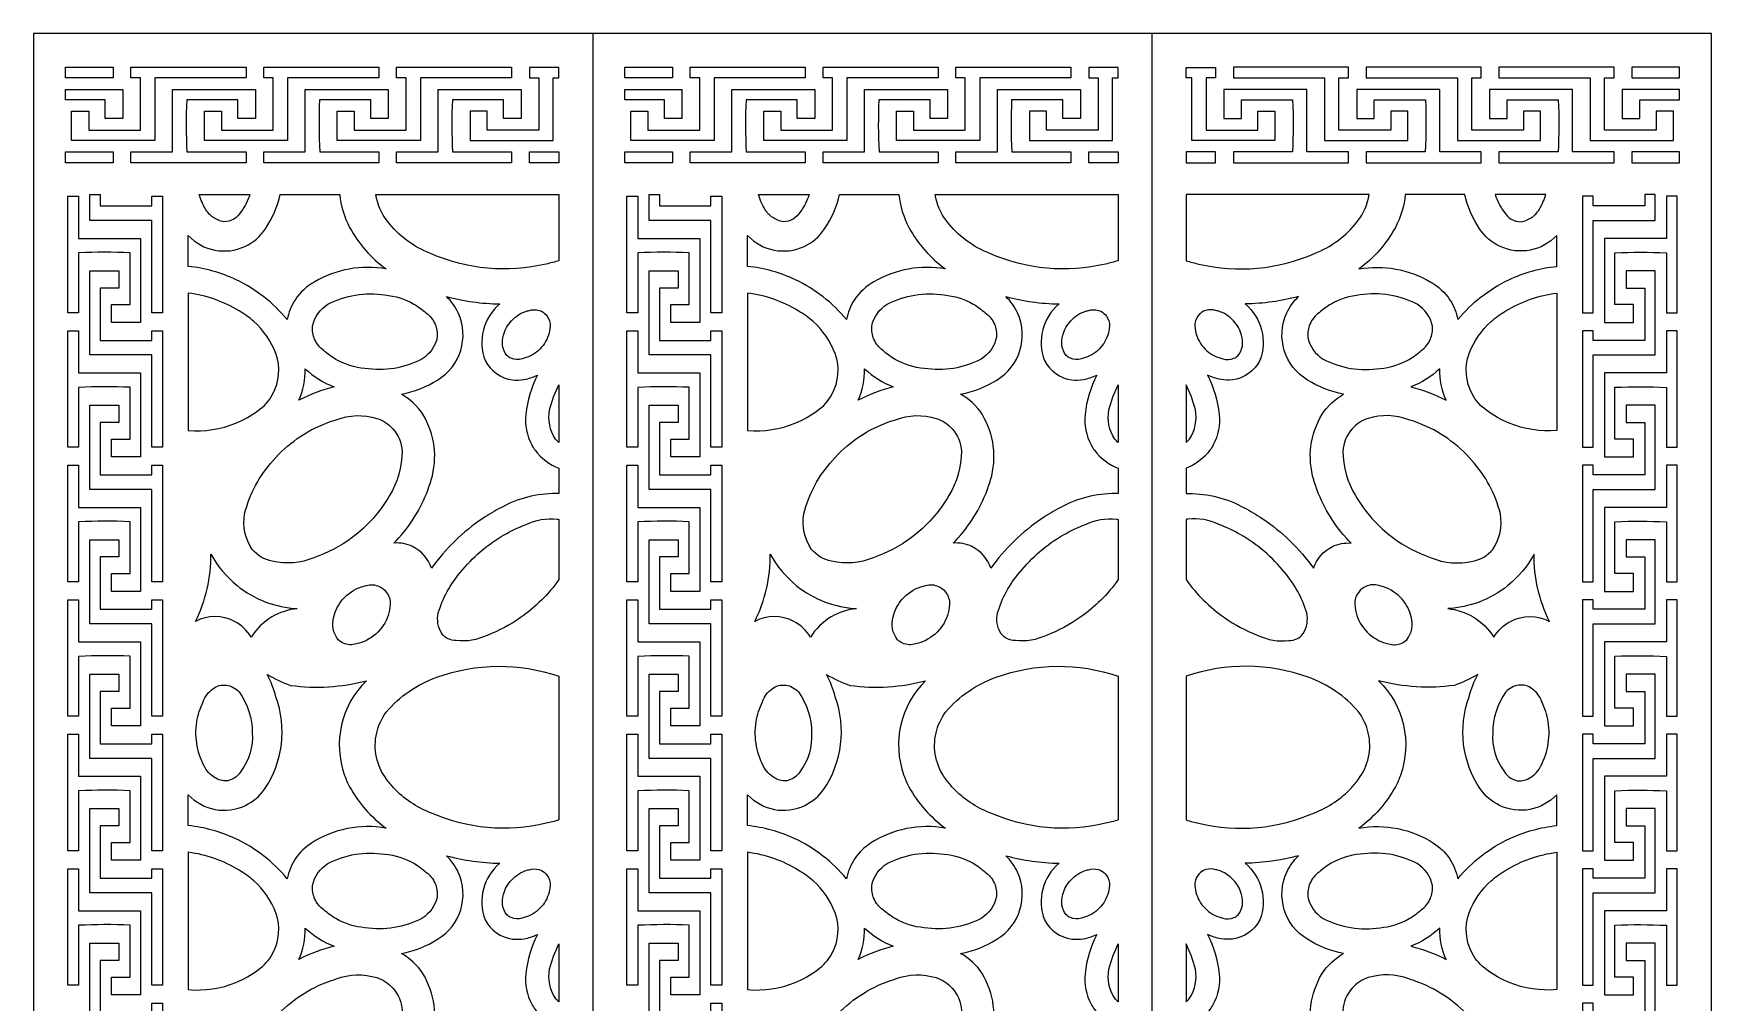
# Model space of a CAD drawing. Header units: millimetres. Extents: x -330 to 660, y -1000 to 1000.
# Drawn here: x -330 to 660, y 428 to 1000 of the extents above; entities that cross this region are included whole.
import ezdxf

# ---------------------------------------------------------------- set-up
doc = ezdxf.new("R2010")
doc.units = ezdxf.units.MM
doc.layers.add('Default', color=70, linetype='Continuous')

msp = doc.modelspace()

# ---------------------------------------------------------------- linework, layer by layer
at = {"layer": 'Default'}
for p, q in [((0, 1000), (0, -1000)), ((330, -1000), (330, 1000))]:
    msp.add_line(p, q, dxfattribs=at)
for points in [[(330, -1000), (660, -1000), (660, 1000), (330, 1000), (0, 1000), (-330, 1000), (-330, -1000), (0, -1000)], [(-311.19, 973.82), (-311.19, 980.26), (-283, 980.26), (-283, 973.82)], [(-194.17, 936.92), (-229.16, 936.92), (-229.16, 954.16), (-219.1, 954.16), (-219.1, 943.05), (-188.6, 943.05), (-188.6, 973.82), (-194.17, 973.82), (-194.17, 980.26), (-126.27, 980.26), (-126.27, 973.82), (-180.11, 973.82), (-180.11, 936.92)], [(18.81, 973.82), (18.81, 980.26), (47, 980.26), (47, 973.82)], [(135.83, 936.92), (100.84, 936.92), (100.84, 954.16), (110.9, 954.16), (110.9, 943.05), (141.4, 943.05), (141.4, 973.82), (135.83, 973.82), (135.83, 980.26), (203.73, 980.26), (203.73, 973.82), (149.89, 973.82), (149.89, 936.92)], [(524.17, 936.92), (559.16, 936.92), (559.16, 954.16), (549.1, 954.16), (549.1, 943.05), (518.6, 943.05), (518.6, 973.82), (524.17, 973.82), (524.17, 980.26), (456.27, 980.26), (456.27, 973.82), (510.11, 973.82), (510.11, 936.92)], [(641.19, 973.82), (641.19, 980.26), (613, 980.26), (613, 973.82)], [(-37.44, 980), (-37.44, 973.82), (-31.87, 973.82), (-31.87, 943.05), (-62.37, 943.05), (-62.37, 954.16), (-72.43, 954.16), (-72.43, 936.92), (-37.44, 936.92), (-23.38, 936.92), (-23.38, 973.82), (-20, 973.82), (-20, 980)], [(292.56, 980), (292.56, 973.82), (298.13, 973.82), (298.13, 943.05), (267.63, 943.05), (267.63, 954.16), (257.57, 954.16), (257.57, 936.92), (292.56, 936.92), (306.62, 936.92), (306.62, 973.82), (310, 973.82), (310, 980)], [(367.44, 980), (367.44, 973.82), (361.87, 973.82), (361.87, 943.05), (392.37, 943.05), (392.37, 954.16), (402.43, 954.16), (402.43, 936.92), (367.44, 936.92), (353.38, 936.92), (353.38, 973.82), (350, 973.82), (350, 980)], [(-311.19, 960.89), (-311.19, 967.08), (-277.42, 967.08), (-277.42, 949.79), (-287.77, 949.79), (-287.77, 960.89)], [(18.81, 960.89), (18.81, 967.08), (52.58, 967.08), (52.58, 949.79), (42.23, 949.79), (42.23, 960.89)], [(641.19, 960.89), (641.19, 967.08), (607.42, 967.08), (607.42, 949.79), (617.77, 949.79), (617.77, 960.89)], [(-311.19, 923.64), (-311.19, 930.19), (-283, 930.19), (-283, 923.64)], [(-20, 930.19), (-20, 923.64), (-37.45, 923.64), (-37.45, 930.19)], [(18.81, 923.64), (18.81, 930.19), (47, 930.19), (47, 923.64)], [(310, 930.19), (310, 923.64), (292.55, 923.64), (292.55, 930.19)], [(350, 930.19), (350, 923.64), (367.45, 923.64), (367.45, 930.19)], [(641.19, 923.64), (641.19, 930.19), (613, 930.19), (613, 923.64)], [(-290.69, 905.12), (-290.69, 898.33), (-260.31, 898.33), (-260.31, 903.97), (-253.95, 903.97), (-253.95, 835.23), (-260.31, 835.22), (-260.31, 889.74), (-296.75, 889.74), (-296.75, 905.12)], [(39.31, 905.12), (39.31, 898.33), (69.69, 898.33), (69.69, 903.97), (76.05, 903.97), (76.05, 835.23), (69.69, 835.22), (69.69, 889.74), (33.25, 889.74), (33.25, 905.12)], [(620.69, 905.12), (620.69, 898.33), (590.31, 898.33), (590.31, 903.97), (583.95, 903.97), (583.95, 835.23), (590.31, 835.22), (590.31, 889.74), (626.75, 889.74), (626.75, 905.12)], [(-296.75, 824.63), (-296.75, 860.05), (-279.73, 860.05), (-279.73, 849.87), (-290.69, 849.87), (-290.69, 818.98), (-260.31, 818.98), (-260.31, 824.63), (-253.95, 824.63), (-253.95, 755.89), (-260.31, 755.88), (-260.31, 810.39), (-296.75, 810.39)], [(33.25, 824.63), (33.25, 860.05), (50.27, 860.05), (50.27, 849.87), (39.31, 849.87), (39.31, 818.98), (69.69, 818.98), (69.69, 824.63), (76.05, 824.63), (76.05, 755.89), (69.69, 755.88), (69.69, 810.39), (33.25, 810.39)], [(626.75, 824.63), (626.75, 860.05), (609.73, 860.05), (609.73, 849.87), (620.69, 849.87), (620.69, 818.98), (590.31, 818.98), (590.31, 824.63), (583.95, 824.63), (583.95, 755.89), (590.31, 755.88), (590.31, 810.39), (626.75, 810.39)], [(-290.69, 739.64), (-260.31, 739.64), (-260.31, 745.29), (-253.95, 745.29), (-253.95, 676.54), (-260.31, 676.54), (-260.31, 731.06), (-296.75, 731.05), (-296.75, 780.71), (-279.73, 780.71), (-279.73, 770.53), (-290.69, 770.53)], [(39.31, 739.64), (69.69, 739.64), (69.69, 745.29), (76.05, 745.29), (76.05, 676.54), (69.69, 676.54), (69.69, 731.06), (33.25, 731.05), (33.25, 780.71), (50.27, 780.71), (50.27, 770.53), (39.31, 770.53)], [(620.69, 739.64), (590.31, 739.64), (590.31, 745.29), (583.95, 745.29), (583.95, 676.54), (590.31, 676.54), (590.31, 731.06), (626.75, 731.05), (626.75, 780.71), (609.73, 780.71), (609.73, 770.53), (620.69, 770.53)], [(-290.69, 660.3), (-260.31, 660.3), (-260.31, 665.95), (-253.95, 665.95), (-253.95, 597.2), (-260.31, 597.2), (-260.31, 651.71), (-296.75, 651.71), (-296.75, 701.37), (-279.73, 701.37), (-279.73, 691.19), (-290.69, 691.19)], [(39.31, 660.3), (69.69, 660.3), (69.69, 665.95), (76.05, 665.95), (76.05, 597.2), (69.69, 597.2), (69.69, 651.71), (33.25, 651.71), (33.25, 701.37), (50.27, 701.37), (50.27, 691.19), (39.31, 691.19)], [(620.69, 660.3), (590.31, 660.3), (590.31, 665.95), (583.95, 665.95), (583.95, 597.2), (590.31, 597.2), (590.31, 651.71), (626.75, 651.71), (626.75, 701.37), (609.73, 701.37), (609.73, 691.19), (620.69, 691.19)], [(-290.69, 580.96), (-260.31, 580.96), (-260.31, 586.61), (-253.95, 586.61), (-253.95, 517.86), (-260.31, 517.86), (-260.31, 572.37), (-296.75, 572.37), (-296.75, 622.03), (-279.73, 622.03), (-279.73, 611.85), (-290.69, 611.85)], [(39.31, 580.96), (69.69, 580.96), (69.69, 586.61), (76.05, 586.61), (76.05, 517.86), (69.69, 517.86), (69.69, 572.37), (33.25, 572.37), (33.25, 622.03), (50.27, 622.03), (50.27, 611.85), (39.31, 611.85)], [(620.69, 580.96), (590.31, 580.96), (590.31, 586.61), (583.95, 586.61), (583.95, 517.86), (590.31, 517.86), (590.31, 572.37), (626.75, 572.37), (626.75, 622.03), (609.73, 622.03), (609.73, 611.85), (620.69, 611.85)], [(-296.75, 507.26), (-296.75, 542.69), (-279.73, 542.69), (-279.73, 532.5), (-290.69, 532.5), (-290.69, 501.62), (-260.31, 501.62), (-260.31, 507.26), (-253.95, 507.26), (-253.95, 438.52), (-260.31, 438.52), (-260.31, 493.03), (-296.75, 493.03)], [(33.25, 507.26), (33.25, 542.69), (50.27, 542.69), (50.27, 532.5), (39.31, 532.5), (39.31, 501.62), (69.69, 501.62), (69.69, 507.26), (76.05, 507.26), (76.05, 438.52), (69.69, 438.52), (69.69, 493.03), (33.25, 493.03)], [(626.75, 507.26), (626.75, 542.69), (609.73, 542.69), (609.73, 532.5), (620.69, 532.5), (620.69, 501.62), (590.31, 501.62), (590.31, 507.26), (583.95, 507.26), (583.95, 438.52), (590.31, 438.52), (590.31, 493.03), (626.75, 493.03)], [(-290.69, 422.28), (-260.31, 422.28), (-260.31, 427.92), (-253.95, 427.92), (-253.95, 359.18), (-260.31, 359.17), (-260.31, 413.69), (-296.75, 413.69), (-296.75, 463.35), (-279.73, 463.35), (-279.73, 453.16), (-290.69, 453.16)], [(39.31, 422.28), (69.69, 422.28), (69.69, 427.92), (76.05, 427.92), (76.05, 359.18), (69.69, 359.17), (69.69, 413.69), (33.25, 413.69), (33.25, 463.35), (50.27, 463.35), (50.27, 453.16), (39.31, 453.16)], [(620.69, 422.28), (590.31, 422.28), (590.31, 427.92), (583.95, 427.92), (583.95, 359.18), (590.31, 359.17), (590.31, 413.69), (626.75, 413.69), (626.75, 463.35), (609.73, 463.35), (609.73, 453.16), (620.69, 453.16)]]:
    msp.add_lwpolyline(points, close=True, dxfattribs=at)
for points in [[(-258.47, 936.92), (-307.52, 936.92, -0.000562), (-307.53, 954.16), (-297.47, 954.16), (-297.47, 943.05), (-266.96, 943.05), (-266.96, 973.82), (-272.54, 973.82), (-272.54, 980.26), (-204.64, 980.26), (-204.64, 973.82), (-258.47, 973.82)], [(-101.75, 936.92), (-150.79, 936.92, -0.000562), (-150.8, 954.16), (-140.74, 954.16), (-140.74, 943.05), (-110.23, 943.05), (-110.23, 973.82), (-115.81, 973.82), (-115.81, 980.26), (-47.91, 980.26), (-47.91, 973.82), (-101.74, 973.82)], [(71.53, 936.92), (22.48, 936.92, -0.000562), (22.47, 954.16), (32.53, 954.16), (32.53, 943.05), (63.04, 943.05), (63.04, 973.82), (57.46, 973.82), (57.46, 980.26), (125.36, 980.26), (125.36, 973.82), (71.53, 973.82)], [(228.25, 936.92), (179.21, 936.92, -0.000562), (179.2, 954.16), (189.26, 954.16), (189.26, 943.05), (219.77, 943.05), (219.77, 973.82), (214.19, 973.82), (214.19, 980.26), (282.09, 980.26), (282.09, 973.82), (228.26, 973.82)], [(431.75, 936.92), (480.79, 936.92, 0.000562), (480.8, 954.16), (470.74, 954.16), (470.74, 943.05), (440.23, 943.05), (440.23, 973.82), (445.81, 973.82), (445.81, 980.26), (377.91, 980.26), (377.91, 973.82), (431.74, 973.82)], [(588.47, 936.92), (637.52, 936.92, 0.000562), (637.53, 954.16), (627.47, 954.16), (627.47, 943.05), (596.96, 943.05), (596.96, 973.82), (602.54, 973.82), (602.54, 980.26), (534.64, 980.26), (534.64, 973.82), (588.47, 973.82)], [(-272.54, 930.19), (-248.01, 930.19), (-248.01, 967.08), (-199.06, 967.08, -0.000244), (-199.06, 949.79), (-209.4, 949.79), (-209.4, 960.89), (-239.62, 960.89, 0.023609), (-239.52, 930.19), (-204.64, 930.19), (-204.64, 923.64), (-272.54, 923.64)], [(-194.17, 930.19), (-169.65, 930.19), (-169.65, 967.08), (-120.69, 967.08), (-120.69, 949.79), (-131.04, 949.79), (-131.04, 960.89), (-161.26, 960.89, 0.023109), (-161.16, 930.19), (-126.27, 930.19), (-126.27, 923.64), (-194.17, 923.64)], [(-115.81, 930.19), (-91.29, 930.19), (-91.29, 967.08), (-42.33, 967.08), (-42.33, 949.79), (-52.68, 949.79), (-52.68, 960.89), (-82.89, 960.89, 0.023109), (-82.8, 930.19), (-47.91, 930.19), (-47.91, 923.64), (-115.81, 923.64)], [(57.46, 930.19), (81.99, 930.19), (81.99, 967.08), (130.94, 967.08, -0.000244), (130.94, 949.79), (120.6, 949.79), (120.6, 960.89), (90.38, 960.89, 0.023609), (90.48, 930.19), (125.36, 930.19), (125.36, 923.64), (57.46, 923.64)], [(135.83, 930.19), (160.35, 930.19), (160.35, 967.08), (209.31, 967.08), (209.31, 949.79), (198.96, 949.79), (198.96, 960.89), (168.74, 960.89, 0.023109), (168.84, 930.19), (203.73, 930.19), (203.73, 923.64), (135.83, 923.64)], [(214.19, 930.19), (238.71, 930.19), (238.71, 967.08), (287.67, 967.08), (287.67, 949.79), (277.32, 949.79), (277.32, 960.89), (247.11, 960.89, 0.023109), (247.2, 930.19), (282.09, 930.19), (282.09, 923.64), (214.19, 923.64)], [(445.81, 930.19), (421.29, 930.19), (421.29, 967.08), (372.33, 967.08), (372.33, 949.79), (382.68, 949.79), (382.68, 960.89), (412.89, 960.89, -0.023109), (412.8, 930.19), (377.91, 930.19), (377.91, 923.64), (445.81, 923.64)], [(524.17, 930.19), (499.65, 930.19), (499.65, 967.08), (450.69, 967.08), (450.69, 949.79), (461.04, 949.79), (461.04, 960.89), (491.26, 960.89, -0.023109), (491.16, 930.19), (456.27, 930.19), (456.27, 923.64), (524.17, 923.64)], [(602.54, 930.19), (578.01, 930.19), (578.01, 967.08), (529.06, 967.08, 0.000244), (529.06, 949.79), (539.4, 949.79), (539.4, 960.89), (569.62, 960.89, -0.023609), (569.52, 930.19), (534.64, 930.19), (534.64, 923.64), (602.54, 923.64)], [(-303.4, 903.97), (-303.4, 879.14), (-266.96, 879.14), (-266.96, 829.58), (-284.04, 829.58), (-284.04, 840.05), (-273.08, 840.05), (-273.08, 870.65, 0.024201), (-303.4, 870.55), (-303.4, 835.22), (-309.87, 835.22), (-309.87, 903.97)], [(-149.37, 905.12, 0.097522), (-143.52, 885.54, 0.109708), (-122.02, 861.17, 0.175222), (-164.13, 853.58, 0.123349), (-175.73, 842.77, 0.095478), (-180.37, 831.29, 0.110371), (-210.44, 854.73, 0.084961), (-238.69, 862.64), (-238.69, 880.9, 0.325309), (-205.27, 874.41, 0.137458), (-193.23, 884.81, 0.095642), (-184.49, 905.12)], [(-202.39, 905.12, -0.086081), (-207.56, 894.92, -0.138406), (-211.84, 890.5, -0.136094), (-217.64, 888.98, -0.108409), (-223.89, 891.48, -0.100596), (-228.32, 896.02, -0.060097), (-232.35, 905.12)], [(-20, 905.12), (-20, 866, -0.022968), (-27.56, 864, -0.163455), (-95.72, 870.23, -0.138062), (-121.17, 889.27, -0.133001), (-128.03, 905.12)], [(26.6, 903.97), (26.6, 879.14), (63.04, 879.14), (63.04, 829.58), (45.96, 829.58), (45.96, 840.05), (56.92, 840.05), (56.92, 870.65, 0.024201), (26.6, 870.55), (26.6, 835.22), (20.13, 835.22), (20.13, 903.97)], [(180.63, 905.12, 0.097522), (186.48, 885.54, 0.109708), (207.98, 861.17, 0.175222), (165.87, 853.58, 0.123349), (154.27, 842.77, 0.095478), (149.63, 831.29, 0.110371), (119.56, 854.73, 0.084961), (91.31, 862.64), (91.31, 880.9, 0.325309), (124.73, 874.41, 0.137458), (136.77, 884.81, 0.095642), (145.51, 905.12)], [(127.61, 905.12, -0.086081), (122.44, 894.92, -0.138406), (118.16, 890.5, -0.136094), (112.36, 888.98, -0.108409), (106.11, 891.48, -0.100596), (101.68, 896.02, -0.060097), (97.65, 905.12)], [(310, 905.12), (310, 866, -0.022968), (302.44, 864, -0.163455), (234.28, 870.23, -0.138062), (208.83, 889.27, -0.133001), (201.97, 905.12)], [(350, 905.12), (350, 866, 0.022968), (357.56, 864, 0.163455), (425.72, 870.23, 0.138062), (451.17, 889.27, 0.133001), (458.03, 905.12)], [(479.37, 905.12, -0.097522), (473.52, 885.54, -0.109708), (452.02, 861.17, -0.175222), (494.13, 853.58, -0.123349), (505.73, 842.77, -0.095478), (510.37, 831.29, -0.110371), (540.44, 854.73, -0.084961), (568.69, 862.64), (568.69, 880.9, -0.325309), (535.27, 874.41, -0.137458), (523.23, 884.81, -0.095642), (514.49, 905.12)], [(532.39, 905.12, 0.086081), (537.56, 894.92, 0.138406), (541.84, 890.5, 0.136094), (547.64, 888.98, 0.108409), (553.89, 891.48, 0.100596), (558.32, 896.02, 0.060097), (562.35, 905.12)], [(633.4, 903.97), (633.4, 879.14), (596.96, 879.14), (596.96, 829.58), (614.04, 829.58), (614.04, 840.05), (603.08, 840.05), (603.08, 870.65, -0.024201), (633.4, 870.55), (633.4, 835.22), (639.87, 835.22), (639.87, 903.97)], [(-238.69, 846.9), (-238.69, 765.87, 0.119613), (-210.61, 770.13, 0.062164), (-197.52, 777.51, 0.112584), (-188.94, 787.09, 0.215576), (-187.01, 811.15, 0.119026), (-200.02, 830.06, 0.055363), (-208.77, 836.31, 0.107815)], [(-91.81, 820.86, -0.204599), (-100.91, 807.9, -0.159774), (-134.47, 802.39, -0.109378), (-151.58, 807.77, -0.052893), (-158.73, 812.96, -0.138125), (-164.16, 819.65, -0.122464), (-165.43, 827.31, -0.204599), (-156.34, 840.28, -0.159774), (-122.78, 845.79, -0.109378), (-105.67, 840.41, -0.052893), (-98.52, 835.22, -0.138125), (-93.08, 828.53, -0.122464)], [(-20, 743.58), (-20, 728.56, 0.0157), (-21.67, 728.61, 0.124984), (-54.3, 720.25, 0.023801), (-64.83, 713.92, 0.09042), (-95.24, 684.5, 0.205359), (-106.35, 697.31, 0.134163), (-117.41, 699.37, 0.099926), (-98.19, 728.5, 0.020107), (-95.33, 736.67, 0.21203), (-100.29, 775.37, 0.112092), (-112.98, 787.29, 0.100049), (-91.66, 795.56, 0.38148), (-79.4, 835.15, 0.097639), (-86.35, 844.83, 0.060149), (-54.91, 840.46, 0.321257), (-63.47, 807.04, 0.249706), (-47.38, 795.7, 0.067902), (-40.64, 795.91, 0.068752), (-32.58, 798.41, 0.102134), (-39.49, 775.27, 0.15488), (-35.98, 757.27, 0.035676), (-33.99, 754.1, 0.14488)], [(91.31, 846.9), (91.31, 765.87, 0.119613), (119.39, 770.13, 0.062164), (132.48, 777.51, 0.112584), (141.06, 787.09, 0.215576), (142.99, 811.15, 0.119026), (129.98, 830.06, 0.055363), (121.23, 836.31, 0.107815)], [(238.19, 820.86, -0.204599), (229.09, 807.9, -0.159774), (195.53, 802.39, -0.109378), (178.42, 807.77, -0.052893), (171.27, 812.96, -0.138125), (165.84, 819.65, -0.122464), (164.57, 827.31, -0.204599), (173.66, 840.28, -0.159774), (207.22, 845.79, -0.109378), (224.33, 840.41, -0.052893), (231.48, 835.22, -0.138125), (236.92, 828.53, -0.122464)], [(310, 743.58), (310, 728.56, 0.0157), (308.33, 728.61, 0.124984), (275.7, 720.25, 0.023801), (265.17, 713.92, 0.09042), (234.76, 684.5, 0.205359), (223.65, 697.31, 0.134163), (212.59, 699.37, 0.099926), (231.81, 728.5, 0.020107), (234.67, 736.67, 0.21203), (229.71, 775.37, 0.112092), (217.02, 787.29, 0.100049), (238.34, 795.56, 0.38148), (250.6, 835.15, 0.097639), (243.65, 844.83, 0.060149), (275.09, 840.46, 0.321257), (266.53, 807.04, 0.249706), (282.62, 795.7, 0.067902), (289.36, 795.91, 0.068752), (297.42, 798.41, 0.102134), (290.51, 775.27, 0.15488), (294.02, 757.27, 0.035676), (296.01, 754.1, 0.14488)], [(350, 743.58), (350, 728.56, -0.0157), (351.67, 728.61, -0.124984), (384.3, 720.25, -0.023801), (394.83, 713.92, -0.09042), (425.24, 684.5, -0.205359), (436.35, 697.31, -0.134163), (447.41, 699.37, -0.099926), (428.19, 728.5, -0.020107), (425.33, 736.67, -0.21203), (430.29, 775.37, -0.112092), (442.98, 787.29, -0.100049), (421.66, 795.56, -0.38148), (409.4, 835.15, -0.097639), (416.35, 844.83, -0.060149), (384.91, 840.46, -0.321257), (393.47, 807.04, -0.249706), (377.38, 795.7, -0.067902), (370.64, 795.91, -0.068752), (362.58, 798.41, -0.102134), (369.49, 775.27, -0.15488), (365.98, 757.27, -0.035676), (363.99, 754.1, -0.14488)], [(421.81, 820.86, 0.204599), (430.91, 807.9, 0.159774), (464.47, 802.39, 0.109378), (481.58, 807.77, 0.052893), (488.73, 812.96, 0.138125), (494.16, 819.65, 0.122464), (495.43, 827.31, 0.204599), (486.34, 840.28, 0.159774), (452.78, 845.79, 0.109378), (435.67, 840.41, 0.052893), (428.52, 835.22, 0.138125), (423.08, 828.53, 0.122464)], [(568.69, 846.9), (568.69, 765.87, -0.119613), (540.61, 770.13, -0.062164), (527.52, 777.51, -0.112584), (518.94, 787.09, -0.215576), (517.01, 811.15, -0.119026), (530.02, 830.06, -0.055363), (538.77, 836.31, -0.107815)], [(-50.77, 810.06, -0.246004), (-52.73, 822.04, -0.118565), (-48.04, 830.51, -0.136412), (-38.77, 836.31, -0.032303), (-36.22, 836.9, -0.166266), (-30.34, 836.13, -0.119716), (-26.98, 833.3, -0.16796), (-25.16, 827.4, -0.129651), (-28.6, 817.12, -0.134121), (-36.87, 809.79, -0.062317), (-41.74, 808.1, -0.188022), (-48.24, 808.39, -0.084207)], [(279.23, 810.06, -0.246004), (277.27, 822.04, -0.118565), (281.96, 830.51, -0.136412), (291.23, 836.31, -0.032303), (293.78, 836.9, -0.166266), (299.66, 836.13, -0.119716), (303.02, 833.3, -0.16796), (304.84, 827.4, -0.129651), (301.4, 817.12, -0.134121), (293.13, 809.79, -0.062317), (288.26, 808.1, -0.188022), (281.76, 808.39, -0.084207)], [(380.77, 810.06, 0.246004), (382.73, 822.04, 0.118565), (378.04, 830.51, 0.136412), (368.77, 836.31, 0.032303), (366.22, 836.9, 0.166266), (360.34, 836.13, 0.119716), (356.98, 833.3, 0.16796), (355.16, 827.4, 0.129651), (358.6, 817.12, 0.134121), (366.87, 809.79, 0.062317), (371.74, 808.1, 0.188022), (378.24, 808.39, 0.084207)], [(-303.4, 824.63), (-303.4, 799.8), (-266.96, 799.8), (-266.96, 750.24), (-284.04, 750.24), (-284.04, 760.71), (-273.08, 760.71), (-273.08, 791.3, 0.023688), (-303.4, 791.21), (-303.4, 755.89), (-309.87, 755.89), (-309.87, 824.63)], [(26.6, 824.63), (26.6, 799.8), (63.04, 799.8), (63.04, 750.24), (45.96, 750.24), (45.96, 760.71), (56.92, 760.71), (56.92, 791.3, 0.023688), (26.6, 791.21), (26.6, 755.89), (20.13, 755.89), (20.13, 824.63)], [(633.4, 824.63), (633.4, 799.8), (596.96, 799.8), (596.96, 750.24), (614.04, 750.24), (614.04, 760.71), (603.08, 760.71), (603.08, 791.3, -0.023688), (633.4, 791.21), (633.4, 755.89), (639.87, 755.89), (639.87, 824.63)], [(-169.72, 802.2, 0.093928), (-152.71, 791.51, 0.060411), (-173.4, 783.7, 0.10978)], [(160.28, 802.2, 0.093928), (177.29, 791.51, 0.060411), (156.6, 783.7, 0.10978)], [(499.72, 802.2, -0.093928), (482.71, 791.51, -0.060411), (503.4, 783.7, -0.10978)], [(-20, 792.82), (-20, 758.74, -0.043682), (-22.05, 760.75, -0.194576), (-25.54, 778.02, -0.053209)], [(310, 792.82), (310, 758.74, -0.043682), (307.95, 760.75, -0.194576), (304.46, 778.02, -0.053209)], [(350, 792.82), (350, 758.74, 0.043682), (352.05, 760.75, 0.194576), (355.54, 778.02, 0.053209)], [(-200.99, 695.64, -0.197036), (-205.46, 716.67, -0.126013), (-188.66, 748.05, -0.123202), (-157.35, 770.14, -0.019973), (-151.37, 772.18, -0.166686), (-127.46, 772.95, -0.134013), (-117.99, 766.78, -0.167125), (-112.52, 753.63, -0.131199), (-119.89, 727.42, -0.101433), (-142.06, 702.59, -0.07792), (-164.61, 690.73, -0.157942), (-189.15, 688.67, -0.171584)], [(129.01, 695.64, -0.197036), (124.54, 716.67, -0.126013), (141.34, 748.05, -0.123202), (172.65, 770.14, -0.019973), (178.63, 772.18, -0.166686), (202.54, 772.95, -0.134013), (212.01, 766.78, -0.167125), (217.48, 753.63, -0.131199), (210.11, 727.42, -0.101433), (187.94, 702.59, -0.07792), (165.39, 690.73, -0.157942), (140.85, 688.67, -0.171584)], [(530.99, 695.64, 0.197036), (535.46, 716.67, 0.126013), (518.66, 748.05, 0.123202), (487.35, 770.14, 0.019973), (481.37, 772.18, 0.166686), (457.46, 772.95, 0.134013), (447.99, 766.78, 0.167125), (442.52, 753.63, 0.131199), (449.89, 727.42, 0.101433), (472.06, 702.59, 0.07792), (494.61, 690.73, 0.157942), (519.15, 688.67, 0.171584)], [(-303.4, 745.29), (-303.4, 720.46), (-266.96, 720.46), (-266.96, 670.9), (-284.04, 670.9), (-284.04, 681.37), (-273.08, 681.37), (-273.08, 711.97, 0.024201), (-303.4, 711.86), (-303.4, 676.54), (-309.87, 676.54), (-309.87, 745.29)], [(26.6, 745.29), (26.6, 720.46), (63.04, 720.46), (63.04, 670.9), (45.96, 670.9), (45.96, 681.37), (56.92, 681.37), (56.92, 711.97, 0.024201), (26.6, 711.86), (26.6, 676.54), (20.13, 676.54), (20.13, 745.29)], [(633.4, 745.29), (633.4, 720.46), (596.96, 720.46), (596.96, 670.9), (614.04, 670.9), (614.04, 681.37), (603.08, 681.37), (603.08, 711.97, -0.024201), (633.4, 711.86), (633.4, 676.54), (639.87, 676.54), (639.87, 745.29)], [(-20, 713.36), (-20, 677.79, -0.085662), (-42.6, 655.45, -0.060602), (-62.42, 644.92, -0.139255), (-80.68, 641.83, -0.223493), (-89.2, 645.93, -0.190669), (-91.21, 658.17, -0.103566), (-78.13, 682.13, -0.093042), (-52.27, 704.25, -0.038728), (-39.4, 710.38, -0.139255), (-21.13, 713.47, -0.02476)], [(310, 713.36), (310, 677.79, -0.085662), (287.4, 655.45, -0.060602), (267.58, 644.92, -0.139255), (249.32, 641.83, -0.223493), (240.8, 645.93, -0.190669), (238.79, 658.17, -0.103566), (251.87, 682.13, -0.093042), (277.73, 704.25, -0.038728), (290.6, 710.38, -0.139255), (308.87, 713.47, -0.02476)], [(350, 713.36), (350, 677.79, 0.085662), (372.6, 655.45, 0.060602), (392.42, 644.92, 0.139255), (410.68, 641.83, 0.223493), (419.2, 645.93, 0.190669), (421.21, 658.17, 0.103566), (408.13, 682.13, 0.093042), (382.27, 704.25, 0.038728), (369.4, 710.38, 0.139255), (351.13, 713.47, 0.02476)], [(-201.66, 643.91, 0.13755), (-211.43, 653.17, 0.247223), (-234.46, 653.19, 0.118746), (-225.35, 692.82, 0.097161), (-209.95, 674.39, 0.08044), (-192.88, 664.57, 0.076976), (-174.47, 660.69, 0.110323), (-189.44, 655.79, 0.117684)], [(128.34, 643.91, 0.13755), (118.57, 653.17, 0.247223), (95.54, 653.19, 0.118746), (104.65, 692.82, 0.097161), (120.05, 674.39, 0.08044), (137.12, 664.57, 0.076976), (155.53, 660.69, 0.110323), (140.56, 655.79, 0.117684)], [(531.66, 643.91, -0.13755), (541.43, 653.17, -0.247223), (564.46, 653.19, -0.118746), (555.35, 692.82, -0.097161), (539.95, 674.39, -0.08044), (522.88, 664.57, -0.076976), (504.47, 660.69, -0.110323), (519.44, 655.79, -0.117684)], [(-150.26, 642.34, -0.23898), (-152.89, 655.77, -0.117262), (-147.47, 666.21, -0.134866), (-136.44, 673.62, -0.028769), (-133.68, 674.37, -0.17915), (-126.05, 673.78, -0.119633), (-121.92, 670.5, -0.175122), (-119.53, 663.14, -0.129734), (-123.66, 650.79, -0.134211), (-133.6, 641.99, -0.06215), (-139.43, 639.98, -0.188143), (-147.23, 640.33, -0.084089)], [(179.74, 642.34, -0.23898), (177.11, 655.77, -0.117262), (182.53, 666.21, -0.134866), (193.56, 673.62, -0.028769), (196.32, 674.37, -0.17915), (203.95, 673.78, -0.119633), (208.08, 670.5, -0.175122), (210.47, 663.14, -0.129734), (206.34, 650.79, -0.134211), (196.4, 641.99, -0.06215), (190.57, 639.98, -0.188143), (182.77, 640.33, -0.084089)], [(480.26, 642.34, 0.23898), (482.89, 655.77, 0.117262), (477.47, 666.21, 0.134866), (466.44, 673.62, 0.028769), (463.68, 674.37, 0.17915), (456.05, 673.78, 0.119633), (451.92, 670.5, 0.175122), (449.53, 663.14, 0.129734), (453.66, 650.79, 0.134211), (463.6, 641.99, 0.06215), (469.43, 639.98, 0.188143), (477.23, 640.33, 0.084089)], [(-303.4, 665.94), (-303.4, 641.12), (-266.96, 641.12), (-266.96, 591.55), (-284.04, 591.55), (-284.04, 602.02), (-273.08, 602.02), (-273.08, 632.62, 0.023688), (-303.4, 632.52), (-303.4, 597.2), (-309.87, 597.2), (-309.87, 665.95)], [(26.6, 665.94), (26.6, 641.12), (63.04, 641.12), (63.04, 591.55), (45.96, 591.55), (45.96, 602.02), (56.92, 602.02), (56.92, 632.62, 0.023688), (26.6, 632.52), (26.6, 597.2), (20.13, 597.2), (20.13, 665.95)], [(633.4, 665.94), (633.4, 641.12), (596.96, 641.12), (596.96, 591.55), (614.04, 591.55), (614.04, 602.02), (603.08, 602.02), (603.08, 632.62, -0.023688), (633.4, 632.52), (633.4, 597.2), (639.87, 597.2), (639.87, 665.95)], [(-20, 620.9), (-20, 536.02, -0.022968), (-27.56, 534.02, -0.163454), (-95.72, 540.26, -0.114071), (-117.54, 555, -0.021678), (-121.78, 560.08, -0.221012), (-127.52, 587.4, -0.102882), (-121.87, 599.6, -0.133773), (-92.1, 620.22, -0.169097)], [(310, 620.9), (310, 536.02, -0.022968), (302.44, 534.02, -0.163454), (234.28, 540.26, -0.114071), (212.46, 555, -0.021678), (208.22, 560.08, -0.221012), (202.48, 587.4, -0.102882), (208.13, 599.6, -0.133773), (237.9, 620.22, -0.169097)], [(350, 620.9), (350, 536.02, 0.022968), (357.56, 534.02, 0.163454), (425.72, 540.26, 0.114071), (447.54, 555, 0.021678), (451.78, 560.08, 0.221012), (457.52, 587.4, 0.102882), (451.87, 599.6, 0.133773), (422.1, 620.22, 0.169097)], [(-238.69, 532.66), (-238.69, 550.93, 0.328776), (-204.94, 544.59, 0.127439), (-193.71, 554.13, 0.240907), (-187.02, 608.71, 0.065371), (-192.15, 621.83, 0.042669), (-178.32, 615.43, 0.099347), (-133.65, 618.16, 0.293953), (-146.46, 562.23, 0.03455), (-143.52, 555.56, 0.109713), (-122.02, 531.2, 0.186974), (-166.09, 522.36, 0.20471), (-180.37, 501.31, 0.11244), (-211.14, 525.07, 0.082617)], [(-217.64, 559, -0.12794), (-224.87, 562.23, -0.081095), (-228.32, 566.04, -0.175265), (-233.66, 593.89, -0.0751), (-229.89, 605.76, -0.156315), (-224.22, 613.36, -0.069001), (-220.45, 615.33, -0.176693), (-212.14, 614.23, -0.089979), (-208.66, 611.51, -0.15988), (-200.98, 587.32, -0.179232), (-207.56, 564.94, -0.17565), (-213.3, 559.81, -0.099108)], [(91.31, 532.66), (91.31, 550.93, 0.328776), (125.06, 544.59, 0.127439), (136.29, 554.13, 0.240907), (142.98, 608.71, 0.065371), (137.85, 621.83, 0.042669), (151.68, 615.43, 0.099347), (196.35, 618.16, 0.293953), (183.54, 562.23, 0.03455), (186.48, 555.56, 0.109713), (207.98, 531.2, 0.186974), (163.91, 522.36, 0.20471), (149.63, 501.31, 0.11244), (118.86, 525.07, 0.082617)], [(112.36, 559, -0.12794), (105.13, 562.23, -0.081095), (101.68, 566.04, -0.175265), (96.34, 593.89, -0.0751), (100.11, 605.76, -0.156315), (105.78, 613.36, -0.069001), (109.55, 615.33, -0.176693), (117.86, 614.23, -0.089979), (121.34, 611.51, -0.15988), (129.02, 587.32, -0.179232), (122.44, 564.94, -0.17565), (116.7, 559.81, -0.099108)], [(568.69, 532.66), (568.69, 550.93, -0.328776), (534.94, 544.59, -0.127439), (523.71, 554.13, -0.240907), (517.02, 608.71, -0.065371), (522.15, 621.83, -0.042669), (508.32, 615.43, -0.099347), (463.65, 618.16, -0.293953), (476.46, 562.23, -0.03455), (473.52, 555.56, -0.109713), (452.02, 531.2, -0.186974), (496.09, 522.36, -0.20471), (510.37, 501.31, -0.11244), (541.14, 525.07, -0.082617)], [(547.64, 559, 0.12794), (554.87, 562.23, 0.081095), (558.32, 566.04, 0.175265), (563.66, 593.89, 0.0751), (559.89, 605.76, 0.156315), (554.22, 613.36, 0.069001), (550.45, 615.33, 0.176693), (542.14, 614.23, 0.089979), (538.66, 611.51, 0.15988), (530.98, 587.32, 0.179232), (537.56, 564.94, 0.17565), (543.3, 559.81, 0.099108)], [(-303.4, 586.61), (-303.4, 561.78), (-266.96, 561.78), (-266.96, 512.21), (-284.04, 512.21), (-284.04, 522.69), (-273.08, 522.69), (-273.08, 553.28, 0.024201), (-303.4, 553.18), (-303.4, 517.86), (-309.87, 517.86), (-309.87, 586.61)], [(26.6, 586.61), (26.6, 561.78), (63.04, 561.78), (63.04, 512.21), (45.96, 512.21), (45.96, 522.69), (56.92, 522.69), (56.92, 553.28, 0.024201), (26.6, 553.18), (26.6, 517.86), (20.13, 517.86), (20.13, 586.61)], [(633.4, 586.61), (633.4, 561.78), (596.96, 561.78), (596.96, 512.21), (614.04, 512.21), (614.04, 522.69), (603.08, 522.69), (603.08, 553.28, -0.024201), (633.4, 553.18), (633.4, 517.86), (639.87, 517.86), (639.87, 586.61)], [(-238.69, 516.92), (-238.69, 435.89, 0.119613), (-210.61, 440.15, 0.062164), (-197.52, 447.53, 0.112584), (-188.94, 457.11, 0.215576), (-187.01, 481.17, 0.119026), (-200.02, 500.08, 0.055363), (-208.77, 506.34, 0.107815)], [(-91.81, 490.89, -0.204599), (-100.9, 477.92, -0.159774), (-134.46, 472.41, -0.109378), (-151.58, 477.79, -0.052893), (-158.73, 482.98, -0.138125), (-164.16, 489.67, -0.122464), (-165.43, 497.33, -0.204599), (-156.34, 510.3, -0.159774), (-122.78, 515.81, -0.109378), (-105.67, 510.43, -0.052893), (-98.52, 505.24, -0.138125), (-93.08, 498.55, -0.122464)], [(-20, 413.6), (-20, 398.58, 0.015698), (-21.67, 398.63, 0.124984), (-54.3, 390.28, 0.023801), (-64.83, 383.94, 0.09042), (-95.24, 354.52, 0.205359), (-106.35, 367.33, 0.134163), (-117.41, 369.39, 0.099926), (-98.19, 398.53, 0.020107), (-95.33, 406.69, 0.21203), (-100.29, 445.39, 0.112092), (-112.98, 457.31, 0.100049), (-91.66, 465.58, 0.38148), (-79.4, 505.17, 0.097639), (-86.35, 514.85, 0.060149), (-54.91, 510.48, 0.321257), (-63.47, 477.06, 0.249706), (-47.38, 465.72, 0.067902), (-40.64, 465.94, 0.068752), (-32.58, 468.43, 0.102134), (-39.48, 445.29, 0.15488), (-35.98, 427.29, 0.035676), (-33.99, 424.13, 0.144878)], [(91.31, 516.92), (91.31, 435.89, 0.119613), (119.39, 440.15, 0.062164), (132.48, 447.53, 0.112584), (141.06, 457.11, 0.215576), (142.99, 481.17, 0.119026), (129.98, 500.08, 0.055363), (121.23, 506.34, 0.107815)], [(238.19, 490.89, -0.204599), (229.1, 477.92, -0.159774), (195.54, 472.41, -0.109378), (178.42, 477.79, -0.052893), (171.27, 482.98, -0.138125), (165.84, 489.67, -0.122464), (164.57, 497.33, -0.204599), (173.66, 510.3, -0.159774), (207.22, 515.81, -0.109378), (224.33, 510.43, -0.052893), (231.48, 505.24, -0.138125), (236.92, 498.55, -0.122464)], [(310, 413.6), (310, 398.58, 0.015698), (308.33, 398.63, 0.124984), (275.7, 390.28, 0.023801), (265.17, 383.94, 0.09042), (234.76, 354.52, 0.205359), (223.65, 367.33, 0.134163), (212.59, 369.39, 0.099926), (231.81, 398.53, 0.020107), (234.67, 406.69, 0.21203), (229.71, 445.39, 0.112092), (217.02, 457.31, 0.100049), (238.34, 465.58, 0.38148), (250.6, 505.17, 0.097639), (243.65, 514.85, 0.060149), (275.09, 510.48, 0.321257), (266.53, 477.06, 0.249706), (282.62, 465.72, 0.067902), (289.36, 465.94, 0.068752), (297.42, 468.43, 0.102134), (290.52, 445.29, 0.15488), (294.02, 427.29, 0.035676), (296.01, 424.13, 0.144878)], [(350, 413.6), (350, 398.58, -0.015698), (351.67, 398.63, -0.124984), (384.3, 390.28, -0.023801), (394.83, 383.94, -0.09042), (425.24, 354.52, -0.205359), (436.35, 367.33, -0.134163), (447.41, 369.39, -0.099926), (428.19, 398.53, -0.020107), (425.33, 406.69, -0.21203), (430.29, 445.39, -0.112092), (442.98, 457.31, -0.100049), (421.66, 465.58, -0.38148), (409.4, 505.17, -0.097639), (416.35, 514.85, -0.060149), (384.91, 510.48, -0.321257), (393.47, 477.06, -0.249706), (377.38, 465.72, -0.067902), (370.64, 465.94, -0.068752), (362.58, 468.43, -0.102134), (369.48, 445.29, -0.15488), (365.98, 427.29, -0.035676), (363.99, 424.13, -0.144878)], [(421.81, 490.89, 0.204599), (430.9, 477.92, 0.159774), (464.46, 472.41, 0.109378), (481.58, 477.79, 0.052893), (488.73, 482.98, 0.138125), (494.16, 489.67, 0.122464), (495.43, 497.33, 0.204599), (486.34, 510.3, 0.159774), (452.78, 515.81, 0.109378), (435.67, 510.43, 0.052893), (428.52, 505.24, 0.138125), (423.08, 498.55, 0.122464)], [(568.69, 516.92), (568.69, 435.89, -0.119613), (540.61, 440.15, -0.062164), (527.52, 447.53, -0.112584), (518.94, 457.11, -0.215576), (517.01, 481.17, -0.119026), (530.02, 500.08, -0.055363), (538.77, 506.34, -0.107815)], [(-303.4, 507.26), (-303.4, 482.43), (-266.96, 482.43), (-266.96, 432.87), (-284.04, 432.87), (-284.04, 443.34), (-273.08, 443.34), (-273.08, 473.94, 0.023688), (-303.4, 473.84), (-303.4, 438.52), (-309.87, 438.52), (-309.87, 507.26)], [(-50.77, 480.09, -0.246004), (-52.73, 492.06, -0.118565), (-48.04, 500.53, -0.136412), (-38.77, 506.34, -0.032303), (-36.22, 506.92, -0.166266), (-30.34, 506.15, -0.119716), (-26.98, 503.32, -0.16796), (-25.16, 497.42, -0.129651), (-28.6, 487.14, -0.134121), (-36.87, 479.81, -0.062317), (-41.74, 478.12, -0.188022), (-48.24, 478.41, -0.084207)], [(26.6, 507.26), (26.6, 482.43), (63.04, 482.43), (63.04, 432.87), (45.96, 432.87), (45.96, 443.34), (56.92, 443.34), (56.92, 473.94, 0.023688), (26.6, 473.84), (26.6, 438.52), (20.13, 438.52), (20.13, 507.26)], [(279.23, 480.09, -0.246004), (277.27, 492.06, -0.118565), (281.96, 500.53, -0.136412), (291.23, 506.34, -0.032303), (293.78, 506.92, -0.166266), (299.66, 506.15, -0.119716), (303.02, 503.32, -0.16796), (304.84, 497.42, -0.129651), (301.4, 487.14, -0.134121), (293.13, 479.81, -0.062317), (288.26, 478.12, -0.188022), (281.76, 478.41, -0.084207)], [(380.77, 480.09, 0.246004), (382.73, 492.06, 0.118565), (378.04, 500.53, 0.136412), (368.77, 506.34, 0.032303), (366.22, 506.92, 0.166266), (360.34, 506.15, 0.119716), (356.98, 503.32, 0.16796), (355.16, 497.42, 0.129651), (358.6, 487.14, 0.134121), (366.87, 479.81, 0.062317), (371.74, 478.12, 0.188022), (378.24, 478.41, 0.084207)], [(633.4, 507.26), (633.4, 482.43), (596.96, 482.43), (596.96, 432.87), (614.04, 432.87), (614.04, 443.34), (603.08, 443.34), (603.08, 473.94, -0.023688), (633.4, 473.84), (633.4, 438.52), (639.87, 438.52), (639.87, 507.26)], [(-169.72, 472.22, 0.093928), (-152.71, 461.53, 0.060411), (-173.4, 453.72, 0.10978)], [(160.28, 472.22, 0.093928), (177.29, 461.53, 0.060411), (156.6, 453.72, 0.10978)], [(499.72, 472.22, -0.093928), (482.71, 461.53, -0.060411), (503.4, 453.72, -0.10978)], [(-20, 462.84), (-20, 428.76, -0.043678), (-22.05, 430.77, -0.194576), (-25.54, 448.04, -0.053207)], [(310, 462.84), (310, 428.76, -0.043678), (307.95, 430.77, -0.194576), (304.46, 448.04, -0.053207)], [(350, 462.84), (350, 428.76, 0.043678), (352.05, 430.77, 0.194576), (355.54, 448.04, 0.053207)], [(-200.99, 365.67, -0.197036), (-205.46, 386.69, -0.126013), (-188.66, 418.07, -0.123202), (-157.35, 440.16, -0.019973), (-151.37, 442.2, -0.166686), (-127.46, 442.97, -0.134013), (-117.99, 436.8, -0.167125), (-112.52, 423.65, -0.131199), (-119.89, 397.44, -0.101433), (-142.06, 372.61, -0.07792), (-164.61, 360.75, -0.157942), (-189.15, 358.69, -0.171584)], [(129.01, 365.67, -0.197036), (124.54, 386.69, -0.126013), (141.34, 418.07, -0.123202), (172.65, 440.16, -0.019973), (178.63, 442.2, -0.166686), (202.54, 442.97, -0.134013), (212.01, 436.8, -0.167125), (217.48, 423.65, -0.131199), (210.11, 397.44, -0.101433), (187.94, 372.61, -0.07792), (165.39, 360.75, -0.157942), (140.85, 358.69, -0.171584)], [(530.99, 365.67, 0.197036), (535.46, 386.69, 0.126013), (518.66, 418.07, 0.123202), (487.35, 440.16, 0.019973), (481.37, 442.2, 0.166686), (457.46, 442.97, 0.134013), (447.99, 436.8, 0.167125), (442.52, 423.65, 0.131199), (449.89, 397.44, 0.101433), (472.06, 372.61, 0.07792), (494.61, 360.75, 0.157942), (519.15, 358.69, 0.171584)]]:
    msp.add_lwpolyline(points, format="xyb", close=True, dxfattribs=at)

doc.saveas('drawing.dxf')
